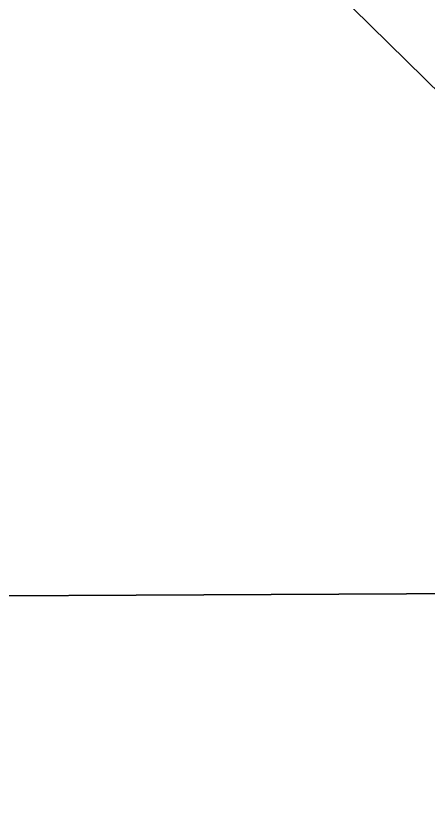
# Model space of a CAD drawing. Extents: x -372 to 678, y -263 to 741.
# Drawn here: x 200.25 to 203.2, y 74.02 to 79.73 of the extents above; entities that cross this region are included whole.
import ezdxf

# ---------------------------------------------------------------- set-up
doc = ezdxf.new("R2010")
doc.units = 0
doc.header["$LTSCALE"] = 0.0254
doc.layers.get('0').update_dxf_attribs({"linetype": 'CONTINUOUS'})
doc.layers.add('LOCATION_SNAPSHOT', color=144, linetype='CONTINUOUS')
doc.layers.add('LOCATION_TERRAIN', color=36, linetype='CONTINUOUS')

# ---------------------------------------------------------------- blocks, each defined once
blk = doc.blocks.new('LOCATION_SNAPSHOT')
at = {"color": 8}
mesh = blk.add_polyface(dxfattribs=at)
corners = [(-369.3084, -262.9446), (369.3059, 262.9472), (-371.8207, 259.3767), (371.8242, -259.3771)]
mesh.append_faces([[corners[k] for k in face] for face in [(0, 1, 2), (1, 0, 3)]], dxfattribs={"vtx0": -1, "color": 8})
blk = doc.blocks.new('LOCATION_TERRAIN')
at = {"color": 8}
mesh = blk.add_polyface(dxfattribs=at)
corners = [(206.9056, 75.6156, 3.3829), (206.8457, 88.0519, 4.3873), (194.2842, 87.9913, 3.4456)]
mesh.append_faces([[corners[k] for k in face] for face in [(0, 1, 2)]], dxfattribs={"color": 8})
mesh = blk.add_polyface(dxfattribs=at)
corners = [(206.9056, 75.6156, 3.3829), (194.2842, 87.9913, 3.4456), (194.3441, 75.555, 2.9128)]
mesh.append_faces([[corners[k] for k in face] for face in [(0, 1, 2)]], dxfattribs={"color": 8})
mesh = blk.add_polyface(dxfattribs=at)
corners = [(206.9656, 63.1793, 3.534), (206.9056, 75.6156, 3.3829), (194.3441, 75.555, 2.9128)]
mesh.append_faces([[corners[k] for k in face] for face in [(0, 1, 2)]], dxfattribs={"color": 8})
mesh = blk.add_polyface(dxfattribs=at)
corners = [(206.9656, 63.1793, 3.534), (194.3441, 75.555, 2.9128), (194.404, 63.1188, 3.3441)]
mesh.append_faces([[corners[k] for k in face] for face in [(0, 1, 2)]], dxfattribs={"color": 8})

msp = doc.modelspace()

# ---------------------------------------------------------------- block references
at = {"layer": 'LOCATION_SNAPSHOT', "color": 0}
msp.add_blockref('LOCATION_SNAPSHOT', (0, 0), dxfattribs=at)
at = {"layer": 'LOCATION_TERRAIN', "color": 0}
msp.add_blockref('LOCATION_TERRAIN', (0, 0), dxfattribs=at)

doc.saveas('drawing.dxf')
